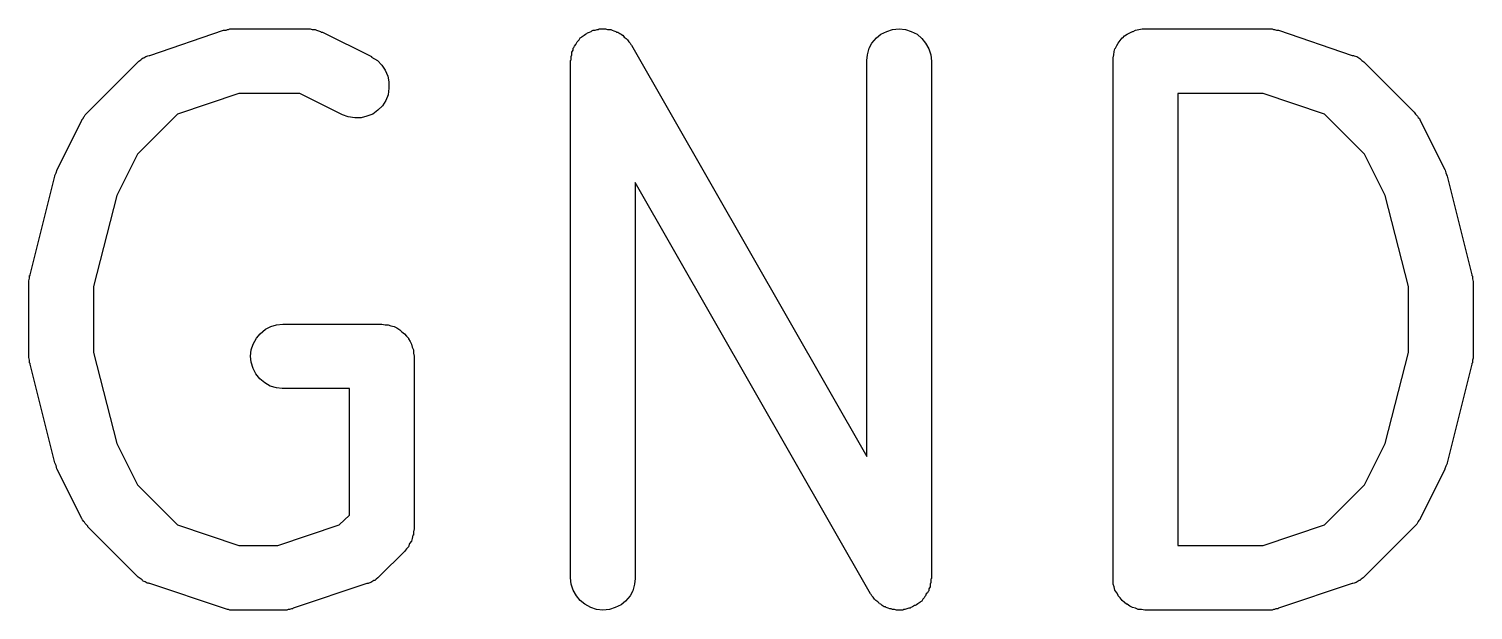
# Model space of a CAD drawing. Extents: x 128.9 to 162, y -124.8 to -58.6.
# Drawn here: x 128.893 to 131.127, y -105.442 to -104.542 of the extents above; entities that cross this region are included whole.
import ezdxf

# ---------------------------------------------------------------- set-up
doc = ezdxf.new("R2010")
doc.units = 0
doc.layers.add('BLACK', color=7, linetype='CONTINUOUS')

msp = doc.modelspace()

# ---------------------------------------------------------------- linework, layer by layer
at = {"layer": 'BLACK', "linetype": 'CONTINUOUS'}
for p, q in [((129.08, -104.583), (129.194, -104.544)), ((129.194, -104.544), (129.195, -104.544)), ((129.195, -104.544), (129.198, -104.544)), ((129.198, -104.544), (129.2, -104.543)), ((129.2, -104.543), (129.202, -104.543)), ((129.202, -104.543), (129.204, -104.542)), ((129.204, -104.542), (129.207, -104.542)), ((129.207, -104.542), (129.21, -104.542)), ((129.21, -104.542), (129.324, -104.542)), ((129.324, -104.542), (129.325, -104.542)), ((129.325, -104.542), (129.326, -104.542)), ((129.326, -104.542), (129.328, -104.542)), ((129.328, -104.542), (129.331, -104.543)), ((129.331, -104.543), (129.335, -104.543)), ((129.335, -104.543), (129.336, -104.543)), ((129.336, -104.543), (129.338, -104.544)), ((129.338, -104.544), (129.341, -104.545)), ((129.341, -104.545), (129.344, -104.546)), ((129.344, -104.546), (129.345, -104.547)), ((129.345, -104.547), (129.347, -104.547)), ((129.347, -104.547), (129.423, -104.585)), ((129.752, -104.552), (129.754, -104.55)), ((129.754, -104.55), (129.756, -104.549)), ((129.756, -104.549), (129.757, -104.548)), ((129.757, -104.548), (129.76, -104.547)), ((129.76, -104.547), (129.763, -104.546)), ((129.763, -104.546), (129.764, -104.545)), ((129.764, -104.545), (129.766, -104.544)), ((129.766, -104.544), (129.769, -104.544)), ((129.769, -104.544), (129.772, -104.543)), ((129.772, -104.543), (129.774, -104.543)), ((129.774, -104.543), (129.775, -104.542)), ((129.775, -104.542), (129.779, -104.542)), ((129.779, -104.542), (129.782, -104.542)), ((129.782, -104.542), (129.783, -104.542)), ((129.783, -104.542), (129.785, -104.542)), ((129.785, -104.542), (129.788, -104.543)), ((129.788, -104.543), (129.791, -104.543)), ((129.791, -104.543), (129.793, -104.543)), ((129.793, -104.543), (129.795, -104.544)), ((129.795, -104.544), (129.798, -104.545)), ((129.798, -104.545), (129.801, -104.546)), ((129.801, -104.546), (129.802, -104.547)), ((129.802, -104.547), (129.804, -104.547)), ((129.804, -104.547), (129.807, -104.549)), ((129.807, -104.549), (129.809, -104.55)), ((129.809, -104.55), (129.811, -104.552)), ((130.204, -104.556), (130.211, -104.55)), ((130.211, -104.55), (130.22, -104.546)), ((130.22, -104.546), (130.229, -104.543)), ((130.229, -104.543), (130.239, -104.542)), ((130.239, -104.542), (130.249, -104.543)), ((130.249, -104.543), (130.258, -104.546)), ((130.258, -104.546), (130.267, -104.55)), ((130.267, -104.55), (130.274, -104.557)), ((130.588, -104.553), (130.592, -104.55)), ((130.592, -104.55), (130.596, -104.548)), ((130.592, -104.55), (130.592, -104.55)), ((130.592, -104.55), (130.592, -104.55)), ((130.596, -104.548), (130.6, -104.546)), ((130.6, -104.546), (130.601, -104.546)), ((130.601, -104.546), (130.605, -104.544)), ((130.601, -104.546), (130.601, -104.546)), ((130.605, -104.544), (130.61, -104.543)), ((130.61, -104.543), (130.615, -104.542)), ((130.61, -104.543), (130.61, -104.543)), ((130.61, -104.543), (130.61, -104.543)), ((130.615, -104.542), (130.62, -104.542)), ((130.62, -104.542), (130.81, -104.542)), ((130.81, -104.542), (130.811, -104.542)), ((130.811, -104.542), (130.813, -104.542)), ((130.813, -104.542), (130.816, -104.542)), ((130.816, -104.542), (130.818, -104.543)), ((130.818, -104.543), (130.82, -104.543)), ((130.82, -104.543), (130.823, -104.544)), ((130.823, -104.544), (130.826, -104.544)), ((130.826, -104.544), (130.94, -104.583)), ((129.735, -104.572), (129.736, -104.571)), ((129.735, -104.575), (129.735, -104.572)), ((129.736, -104.571), (129.737, -104.569)), ((129.737, -104.569), (129.739, -104.566)), ((129.739, -104.566), (129.74, -104.564)), ((129.74, -104.564), (129.741, -104.562)), ((129.741, -104.562), (129.742, -104.561)), ((129.742, -104.561), (129.744, -104.559)), ((129.744, -104.559), (129.746, -104.556)), ((129.746, -104.556), (129.748, -104.555)), ((129.748, -104.555), (129.749, -104.554)), ((129.749, -104.554), (129.752, -104.552)), ((129.811, -104.552), (129.812, -104.552)), ((129.812, -104.552), (129.814, -104.555)), ((129.814, -104.555), (129.817, -104.557)), ((129.817, -104.557), (129.818, -104.558)), ((129.818, -104.558), (129.819, -104.559)), ((129.819, -104.559), (129.821, -104.562)), ((129.821, -104.562), (129.823, -104.564)), ((129.823, -104.564), (129.824, -104.566)), ((129.824, -104.566), (129.825, -104.567)), ((129.825, -104.567), (130.189, -105.204)), ((130.19, -104.582), (130.193, -104.572)), ((130.193, -104.572), (130.197, -104.564)), ((130.197, -104.564), (130.204, -104.556)), ((130.274, -104.557), (130.28, -104.564)), ((130.28, -104.564), (130.285, -104.573)), ((130.285, -104.573), (130.288, -104.582)), ((130.572, -104.577), (130.573, -104.573)), ((130.573, -104.573), (130.574, -104.572)), ((130.574, -104.572), (130.576, -104.568)), ((130.574, -104.572), (130.574, -104.572)), ((130.576, -104.568), (130.578, -104.564)), ((130.578, -104.564), (130.581, -104.56)), ((130.578, -104.564), (130.578, -104.564)), ((130.578, -104.564), (130.578, -104.564)), ((130.581, -104.56), (130.584, -104.556)), ((130.584, -104.556), (130.584, -104.556)), ((130.584, -104.556), (130.585, -104.556)), ((130.585, -104.556), (130.588, -104.553)), ((128.984, -104.671), (129.06, -104.595)), ((129.06, -104.595), (129.061, -104.594)), ((129.061, -104.594), (129.062, -104.593)), ((129.062, -104.593), (129.063, -104.592)), ((129.063, -104.592), (129.066, -104.59)), ((129.066, -104.59), (129.068, -104.588)), ((129.068, -104.588), (129.07, -104.587)), ((129.07, -104.587), (129.071, -104.587)), ((129.071, -104.587), (129.074, -104.585)), ((129.074, -104.585), (129.077, -104.584)), ((129.077, -104.584), (129.079, -104.583)), ((129.079, -104.583), (129.08, -104.583)), ((129.423, -104.585), (129.423, -104.586)), ((129.423, -104.586), (129.432, -104.591)), ((129.432, -104.591), (129.439, -104.598)), ((129.731, -104.591), (129.732, -104.59)), ((129.731, -104.592), (129.731, -104.591)), ((129.731, -105.392), (129.731, -104.592)), ((129.732, -104.585), (129.733, -104.582)), ((129.732, -104.588), (129.732, -104.585)), ((129.732, -104.59), (129.732, -104.588)), ((129.733, -104.578), (129.735, -104.575)), ((129.733, -104.58), (129.733, -104.578)), ((129.733, -104.582), (129.733, -104.58)), ((130.189, -104.591), (130.19, -104.582)), ((130.189, -104.592), (130.189, -104.591)), ((130.189, -105.204), (130.189, -104.592)), ((130.288, -104.582), (130.289, -104.592)), ((130.289, -104.592), (130.289, -105.392)), ((130.57, -104.587), (130.571, -104.582)), ((130.57, -104.591), (130.57, -104.587)), ((130.57, -104.592), (130.57, -104.591)), ((130.57, -105.392), (130.57, -104.592)), ((130.57, -104.592), (130.57, -104.592)), ((130.57, -104.592), (130.57, -104.592)), ((130.57, -104.592), (130.57, -104.592)), ((130.571, -104.582), (130.572, -104.577)), ((130.571, -104.582), (130.571, -104.582)), ((130.571, -104.582), (130.571, -104.582)), ((130.94, -104.583), (130.941, -104.583)), ((130.941, -104.583), (130.942, -104.583)), ((130.942, -104.583), (130.943, -104.584)), ((130.943, -104.584), (130.947, -104.585)), ((130.947, -104.585), (130.95, -104.587)), ((130.95, -104.587), (130.951, -104.588)), ((130.951, -104.588), (130.952, -104.588)), ((130.952, -104.588), (130.955, -104.591)), ((130.955, -104.591), (130.958, -104.593)), ((130.958, -104.593), (130.959, -104.594)), ((130.959, -104.594), (130.96, -104.595)), ((130.96, -104.595), (131.036, -104.671)), ((129.439, -104.598), (129.444, -104.606)), ((129.444, -104.606), (129.448, -104.615)), ((129.448, -104.615), (129.45, -104.624)), ((129.45, -104.634), (129.449, -104.644)), ((129.45, -104.624), (129.45, -104.634)), ((129.218, -104.642), (129.123, -104.674)), ((129.312, -104.642), (129.218, -104.642)), ((129.378, -104.675), (129.312, -104.642)), ((129.44, -104.661), (129.433, -104.668)), ((129.445, -104.653), (129.44, -104.661)), ((129.449, -104.644), (129.445, -104.653)), ((130.67, -104.642), (130.67, -105.342)), ((130.802, -104.642), (130.67, -104.642)), ((130.897, -104.674), (130.802, -104.642)), ((128.937, -104.76), (128.975, -104.684)), ((128.975, -104.683), (128.977, -104.681)), ((128.975, -104.684), (128.975, -104.683)), ((128.977, -104.681), (128.978, -104.678)), ((128.978, -104.678), (128.979, -104.677)), ((128.979, -104.677), (128.98, -104.675)), ((128.98, -104.675), (128.982, -104.673)), ((128.982, -104.673), (128.984, -104.671)), ((129.123, -104.674), (129.061, -104.736)), ((129.387, -104.678), (129.378, -104.675)), ((129.397, -104.68), (129.387, -104.678)), ((129.407, -104.68), (129.397, -104.68)), ((129.416, -104.677), (129.407, -104.68)), ((129.425, -104.674), (129.416, -104.677)), ((129.433, -104.668), (129.425, -104.674)), ((130.959, -104.736), (130.897, -104.674)), ((131.036, -104.671), (131.036, -104.671)), ((131.036, -104.671), (131.038, -104.674)), ((131.038, -104.674), (131.04, -104.676)), ((131.04, -104.676), (131.041, -104.677)), ((131.041, -104.677), (131.042, -104.679)), ((131.042, -104.679), (131.044, -104.681)), ((131.044, -104.681), (131.045, -104.684)), ((131.045, -104.684), (131.083, -104.76)), ((129.061, -104.736), (129.029, -104.8)), ((130.991, -104.8), (130.959, -104.736)), ((128.895, -104.923), (128.933, -104.77)), ((128.933, -104.769), (128.935, -104.765)), ((128.933, -104.77), (128.933, -104.769)), ((128.933, -104.769), (128.933, -104.769)), ((128.933, -104.77), (128.933, -104.77)), ((128.935, -104.765), (128.937, -104.76)), ((128.937, -104.76), (128.937, -104.76)), ((128.937, -104.76), (128.937, -104.76)), ((131.083, -104.76), (131.084, -104.761)), ((131.084, -104.761), (131.084, -104.761)), ((131.084, -104.761), (131.084, -104.761)), ((131.084, -104.761), (131.085, -104.765)), ((131.085, -104.765), (131.087, -104.77)), ((131.087, -104.77), (131.087, -104.77)), ((131.087, -104.77), (131.087, -104.77)), ((131.087, -104.77), (131.125, -104.923)), ((130.195, -105.417), (129.831, -104.78)), ((129.831, -104.78), (129.831, -105.392)), ((129.029, -104.8), (128.993, -104.941)), ((131.027, -104.941), (130.991, -104.8)), ((128.893, -104.932), (128.894, -104.928)), ((128.894, -104.928), (128.894, -104.924)), ((128.894, -104.924), (128.895, -104.924)), ((128.895, -104.924), (128.895, -104.923)), ((131.125, -104.923), (131.125, -104.923)), ((131.125, -104.923), (131.125, -104.924)), ((131.125, -104.924), (131.126, -104.925)), ((131.126, -104.925), (131.126, -104.929)), ((131.126, -104.929), (131.127, -104.933)), ((128.893, -104.933), (128.893, -104.932)), ((128.893, -104.934), (128.893, -104.933)), ((128.893, -104.935), (128.893, -104.934)), ((128.893, -105.049), (128.893, -104.935)), ((128.993, -104.941), (128.993, -105.043)), ((131.027, -105.043), (131.027, -104.941)), ((131.127, -104.933), (131.127, -104.934)), ((131.127, -104.934), (131.127, -104.935)), ((131.127, -104.935), (131.127, -105.049)), ((129.245, -105.021), (129.251, -105.014)), ((129.251, -105.014), (129.259, -105.007)), ((129.259, -105.007), (129.267, -105.003)), ((129.267, -105.003), (129.276, -105)), ((129.276, -105), (129.286, -104.999)), ((129.286, -104.999), (129.439, -104.999)), ((129.439, -104.999), (129.439, -104.999)), ((129.439, -104.999), (129.439, -104.999)), ((129.439, -104.999), (129.439, -104.999)), ((129.439, -104.999), (129.439, -104.999)), ((129.439, -104.999), (129.444, -105)), ((129.444, -105), (129.449, -105)), ((129.449, -105), (129.449, -105)), ((129.449, -105), (129.449, -105)), ((129.449, -105), (129.453, -105.002)), ((129.453, -105.002), (129.458, -105.003)), ((129.458, -105.003), (129.458, -105.003)), ((129.458, -105.003), (129.458, -105.003)), ((129.458, -105.003), (129.462, -105.005)), ((129.462, -105.005), (129.467, -105.008)), ((129.467, -105.008), (129.467, -105.008)), ((129.467, -105.008), (129.467, -105.008)), ((129.467, -105.008), (129.47, -105.011)), ((129.47, -105.011), (129.474, -105.014)), ((129.474, -105.014), (129.474, -105.014)), ((129.474, -105.014), (129.474, -105.014)), ((129.474, -105.014), (129.477, -105.018)), ((129.477, -105.018), (129.48, -105.021)), ((129.236, -105.049), (129.237, -105.039)), ((129.237, -105.039), (129.24, -105.03)), ((129.24, -105.03), (129.245, -105.021)), ((129.48, -105.021), (129.48, -105.022)), ((129.48, -105.022), (129.48, -105.022)), ((129.48, -105.022), (129.483, -105.026)), ((129.483, -105.026), (129.485, -105.03)), ((129.485, -105.03), (129.485, -105.03)), ((129.485, -105.03), (129.485, -105.03)), ((129.485, -105.03), (129.486, -105.035)), ((129.486, -105.035), (129.488, -105.039)), ((129.488, -105.039), (129.488, -105.04)), ((129.488, -105.04), (129.488, -105.04)), ((129.488, -105.04), (129.488, -105.044)), ((128.893, -105.05), (128.893, -105.049)), ((128.893, -105.051), (128.893, -105.05)), ((128.894, -105.055), (128.893, -105.051)), ((128.894, -105.059), (128.894, -105.055)), ((128.895, -105.06), (128.894, -105.059)), ((128.895, -105.061), (128.895, -105.06)), ((128.895, -105.06), (128.895, -105.06)), ((128.933, -105.214), (128.895, -105.061)), ((128.993, -105.043), (129.029, -105.184)), ((129.237, -105.058), (129.236, -105.049)), ((129.24, -105.068), (129.237, -105.058)), ((129.488, -105.044), (129.489, -105.049)), ((129.489, -105.049), (129.489, -105.316)), ((130.991, -105.184), (131.027, -105.043)), ((131.125, -105.061), (131.087, -105.214)), ((131.126, -105.059), (131.125, -105.06)), ((131.125, -105.06), (131.125, -105.061)), ((131.127, -105.052), (131.126, -105.055)), ((131.126, -105.055), (131.126, -105.059)), ((131.127, -105.049), (131.127, -105.05)), ((131.127, -105.05), (131.127, -105.051)), ((131.127, -105.051), (131.127, -105.052)), ((129.244, -105.076), (129.24, -105.068)), ((129.25, -105.084), (129.244, -105.076)), ((129.258, -105.09), (129.25, -105.084)), ((129.266, -105.095), (129.258, -105.09)), ((129.276, -105.098), (129.266, -105.095)), ((129.285, -105.099), (129.276, -105.098)), ((129.286, -105.099), (129.285, -105.099)), ((129.389, -105.099), (129.286, -105.099)), ((129.389, -105.295), (129.389, -105.099)), ((129.029, -105.184), (129.061, -105.248)), ((130.959, -105.248), (130.991, -105.184)), ((128.935, -105.218), (128.933, -105.214)), ((128.933, -105.214), (128.933, -105.214)), ((128.933, -105.214), (128.933, -105.214)), ((128.936, -105.223), (128.935, -105.218)), ((131.085, -105.219), (131.083, -105.223)), ((131.087, -105.215), (131.085, -105.219)), ((131.087, -105.214), (131.087, -105.214)), ((131.087, -105.214), (131.087, -105.214)), ((131.087, -105.214), (131.087, -105.215)), ((128.937, -105.224), (128.936, -105.223)), ((128.936, -105.223), (128.936, -105.223)), ((128.936, -105.223), (128.936, -105.223)), ((128.975, -105.3), (128.937, -105.224)), ((131.083, -105.224), (131.045, -105.3)), ((131.083, -105.223), (131.083, -105.224)), ((131.083, -105.224), (131.083, -105.224)), ((129.061, -105.248), (129.123, -105.31)), ((130.897, -105.31), (130.959, -105.248)), ((128.976, -105.302), (128.975, -105.3)), ((128.978, -105.305), (128.976, -105.302)), ((128.979, -105.306), (128.978, -105.305)), ((128.98, -105.308), (128.979, -105.306)), ((128.982, -105.31), (128.98, -105.308)), ((128.984, -105.312), (128.982, -105.31)), ((129.123, -105.31), (129.218, -105.342)), ((129.278, -105.342), (129.373, -105.31)), ((129.373, -105.31), (129.389, -105.295)), ((130.802, -105.342), (130.897, -105.31)), ((131.04, -105.309), (131.038, -105.311)), ((131.041, -105.307), (131.04, -105.309)), ((131.042, -105.305), (131.041, -105.307)), ((131.043, -105.303), (131.042, -105.305)), ((131.045, -105.301), (131.043, -105.303)), ((131.045, -105.3), (131.045, -105.301)), ((128.984, -105.313), (128.984, -105.312)), ((129.06, -105.389), (128.984, -105.313)), ((129.486, -105.331), (129.485, -105.335)), ((129.487, -105.326), (129.486, -105.331)), ((129.488, -105.326), (129.487, -105.326)), ((129.489, -105.316), (129.488, -105.321)), ((129.488, -105.321), (129.488, -105.326)), ((129.488, -105.326), (129.488, -105.326)), ((129.489, -105.316), (129.489, -105.316)), ((129.489, -105.316), (129.489, -105.316)), ((129.489, -105.316), (129.489, -105.316)), ((129.489, -105.316), (129.489, -105.316)), ((131.036, -105.313), (130.96, -105.389)), ((131.038, -105.311), (131.036, -105.313)), ((129.218, -105.342), (129.278, -105.342)), ((129.474, -105.351), (129.436, -105.389)), ((129.477, -105.347), (129.474, -105.351)), ((129.48, -105.344), (129.477, -105.347)), ((129.482, -105.339), (129.48, -105.344)), ((129.48, -105.344), (129.48, -105.344)), ((129.48, -105.344), (129.48, -105.344)), ((129.485, -105.335), (129.482, -105.339)), ((129.485, -105.335), (129.485, -105.335)), ((129.485, -105.335), (129.485, -105.335)), ((130.67, -105.342), (130.802, -105.342)), ((129.061, -105.39), (129.06, -105.389)), ((129.062, -105.391), (129.061, -105.39)), ((129.065, -105.393), (129.062, -105.391)), ((129.068, -105.395), (129.065, -105.393)), ((129.069, -105.396), (129.068, -105.395)), ((129.07, -105.397), (129.069, -105.396)), ((129.073, -105.398), (129.07, -105.397)), ((129.076, -105.4), (129.073, -105.398)), ((129.078, -105.4), (129.076, -105.4)), ((129.079, -105.401), (129.078, -105.4)), ((129.419, -105.4), (129.418, -105.401)), ((129.422, -105.399), (129.419, -105.4)), ((129.425, -105.397), (129.422, -105.399)), ((129.426, -105.396), (129.425, -105.397)), ((129.428, -105.396), (129.426, -105.396)), ((129.43, -105.394), (129.428, -105.396)), ((129.433, -105.392), (129.43, -105.394)), ((129.434, -105.391), (129.433, -105.392)), ((129.435, -105.39), (129.434, -105.391)), ((129.436, -105.389), (129.435, -105.39)), ((129.732, -105.402), (129.731, -105.392)), ((129.831, -105.393), (129.83, -105.402)), ((129.831, -105.392), (129.831, -105.393)), ((130.288, -105.399), (130.287, -105.402)), ((130.289, -105.393), (130.288, -105.394)), ((130.288, -105.394), (130.288, -105.396)), ((130.288, -105.396), (130.288, -105.399)), ((130.289, -105.392), (130.289, -105.393)), ((130.57, -105.397), (130.57, -105.392)), ((130.57, -105.401), (130.57, -105.397)), ((130.943, -105.4), (130.941, -105.401)), ((130.946, -105.399), (130.943, -105.4)), ((130.949, -105.397), (130.946, -105.399)), ((130.95, -105.396), (130.949, -105.397)), ((130.952, -105.396), (130.95, -105.396)), ((130.954, -105.394), (130.952, -105.396)), ((130.957, -105.392), (130.954, -105.394)), ((130.958, -105.391), (130.957, -105.392)), ((130.959, -105.39), (130.958, -105.391)), ((130.96, -105.389), (130.959, -105.39)), ((129.08, -105.401), (129.079, -105.401)), ((129.194, -105.439), (129.08, -105.401)), ((129.416, -105.401), (129.302, -105.439)), ((129.418, -105.401), (129.416, -105.401)), ((129.735, -105.411), (129.732, -105.402)), ((129.74, -105.42), (129.735, -105.411)), ((129.746, -105.427), (129.74, -105.42)), ((129.823, -105.42), (129.816, -105.428)), ((129.827, -105.412), (129.823, -105.42)), ((129.83, -105.402), (129.827, -105.412)), ((130.196, -105.418), (130.195, -105.417)), ((130.197, -105.42), (130.196, -105.418)), ((130.199, -105.422), (130.197, -105.42)), ((130.201, -105.425), (130.199, -105.422)), ((130.279, -105.421), (130.278, -105.423)), ((130.28, -105.42), (130.279, -105.421)), ((130.281, -105.417), (130.28, -105.42)), ((130.283, -105.415), (130.281, -105.417)), ((130.284, -105.413), (130.283, -105.415)), ((130.285, -105.412), (130.284, -105.413)), ((130.287, -105.406), (130.285, -105.409)), ((130.285, -105.409), (130.285, -105.412)), ((130.287, -105.402), (130.287, -105.404)), ((130.287, -105.404), (130.287, -105.406)), ((130.57, -105.402), (130.57, -105.401)), ((130.57, -105.401), (130.57, -105.401)), ((130.572, -105.406), (130.57, -105.402)), ((130.573, -105.411), (130.572, -105.406)), ((130.576, -105.415), (130.573, -105.411)), ((130.573, -105.411), (130.573, -105.411)), ((130.573, -105.411), (130.573, -105.411)), ((130.578, -105.419), (130.576, -105.415)), ((130.578, -105.42), (130.578, -105.419)), ((130.578, -105.419), (130.578, -105.419)), ((130.581, -105.423), (130.578, -105.42)), ((130.94, -105.401), (130.826, -105.439)), ((130.941, -105.401), (130.94, -105.401)), ((129.197, -105.44), (129.194, -105.439)), ((129.2, -105.441), (129.197, -105.44)), ((129.202, -105.441), (129.2, -105.441)), ((129.204, -105.442), (129.202, -105.441)), ((129.207, -105.442), (129.204, -105.442)), ((129.209, -105.442), (129.207, -105.442)), ((129.21, -105.442), (129.209, -105.442)), ((129.286, -105.442), (129.21, -105.442)), ((129.289, -105.442), (129.286, -105.442)), ((129.292, -105.442), (129.289, -105.442)), ((129.294, -105.441), (129.292, -105.442)), ((129.296, -105.441), (129.294, -105.441)), ((129.299, -105.44), (129.296, -105.441)), ((129.301, -105.44), (129.299, -105.44)), ((129.302, -105.439), (129.301, -105.44)), ((129.753, -105.433), (129.746, -105.427)), ((129.762, -105.438), (129.753, -105.433)), ((129.771, -105.441), (129.762, -105.438)), ((129.781, -105.442), (129.771, -105.441)), ((129.791, -105.441), (129.781, -105.442)), ((129.8, -105.438), (129.791, -105.441)), ((129.809, -105.434), (129.8, -105.438)), ((129.816, -105.428), (129.809, -105.434)), ((130.202, -105.426), (130.201, -105.425)), ((130.203, -105.427), (130.202, -105.426)), ((130.206, -105.429), (130.203, -105.427)), ((130.208, -105.431), (130.206, -105.429)), ((130.209, -105.432), (130.208, -105.431)), ((130.211, -105.433), (130.209, -105.432)), ((130.213, -105.435), (130.211, -105.433)), ((130.216, -105.437), (130.213, -105.435)), ((130.218, -105.437), (130.216, -105.437)), ((130.219, -105.438), (130.218, -105.437)), ((130.222, -105.439), (130.219, -105.438)), ((130.225, -105.44), (130.222, -105.439)), ((130.227, -105.44), (130.225, -105.44)), ((130.229, -105.441), (130.227, -105.44)), ((130.232, -105.441), (130.229, -105.441)), ((130.235, -105.442), (130.232, -105.441)), ((130.237, -105.442), (130.235, -105.442)), ((130.238, -105.442), (130.237, -105.442)), ((130.241, -105.442), (130.238, -105.442)), ((130.245, -105.442), (130.241, -105.442)), ((130.246, -105.441), (130.245, -105.442)), ((130.248, -105.441), (130.246, -105.441)), ((130.251, -105.44), (130.248, -105.441)), ((130.254, -105.439), (130.251, -105.44)), ((130.256, -105.439), (130.254, -105.439)), ((130.257, -105.438), (130.256, -105.439)), ((130.26, -105.437), (130.257, -105.438)), ((130.263, -105.435), (130.26, -105.437)), ((130.264, -105.435), (130.263, -105.435)), ((130.266, -105.434), (130.264, -105.435)), ((130.268, -105.432), (130.266, -105.434)), ((130.271, -105.43), (130.268, -105.432)), ((130.272, -105.429), (130.271, -105.43)), ((130.274, -105.428), (130.272, -105.429)), ((130.276, -105.425), (130.274, -105.428)), ((130.278, -105.423), (130.276, -105.425)), ((130.584, -105.427), (130.581, -105.423)), ((130.588, -105.43), (130.584, -105.427)), ((130.584, -105.427), (130.584, -105.427)), ((130.584, -105.427), (130.584, -105.427)), ((130.591, -105.433), (130.588, -105.43)), ((130.592, -105.433), (130.591, -105.433)), ((130.591, -105.433), (130.591, -105.433)), ((130.596, -105.436), (130.592, -105.433)), ((130.6, -105.438), (130.596, -105.436)), ((130.605, -105.439), (130.6, -105.438)), ((130.6, -105.438), (130.6, -105.438)), ((130.6, -105.438), (130.6, -105.438)), ((130.609, -105.441), (130.605, -105.439)), ((130.614, -105.441), (130.609, -105.441)), ((130.609, -105.441), (130.609, -105.441)), ((130.609, -105.441), (130.609, -105.441)), ((130.619, -105.442), (130.614, -105.441)), ((130.62, -105.442), (130.619, -105.442)), ((130.619, -105.442), (130.619, -105.442)), ((130.619, -105.442), (130.619, -105.442)), ((130.619, -105.442), (130.619, -105.442)), ((130.81, -105.442), (130.62, -105.442)), ((130.813, -105.442), (130.81, -105.442)), ((130.816, -105.442), (130.813, -105.442)), ((130.818, -105.441), (130.816, -105.442)), ((130.82, -105.441), (130.818, -105.441)), ((130.822, -105.44), (130.82, -105.441)), ((130.825, -105.44), (130.822, -105.44)), ((130.826, -105.439), (130.825, -105.44))]:
    msp.add_line(p, q, dxfattribs=at)

doc.saveas('drawing.dxf')
